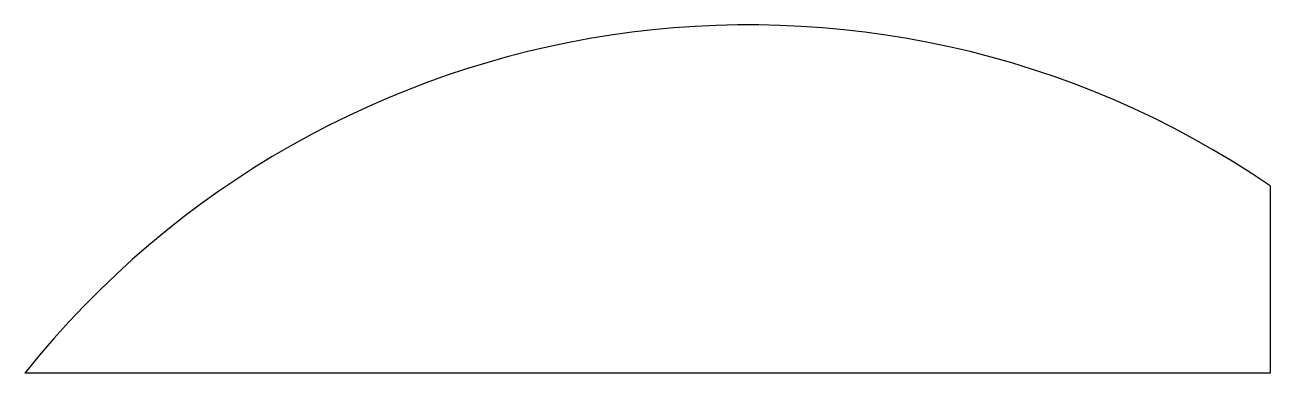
# Model space of a CAD drawing. Header units: millimetres. Extents: x -62 to 45, y 50 to 80.
import ezdxf

# ---------------------------------------------------------------- set-up
doc = ezdxf.new("R2010")
doc.units = ezdxf.units.MM

msp = doc.modelspace()

# ---------------------------------------------------------------- linework, layer by layer
for p, q in [((45, 66.14), (45, 50)), ((45, 50), (-62.45, 50))]:
    msp.add_line(p, q)
msp.add_arc((0, 0), 80, 55.7711, 141.3178)

doc.saveas('drawing.dxf')
